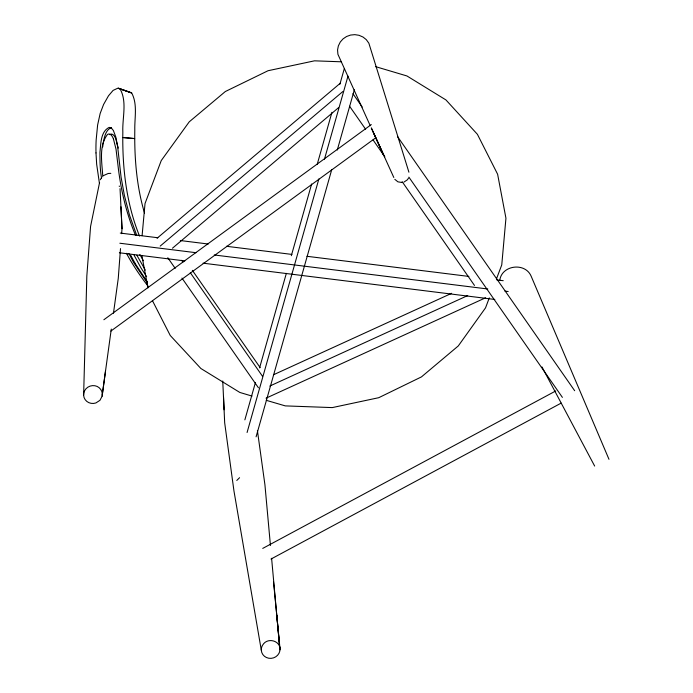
<?xml version="1.0" encoding="UTF-8"?>
<svg xmlns="http://www.w3.org/2000/svg" width="693" height="693" viewBox="0 0 693 693"><rect width="100%" height="100%" fill="white"/><g stroke="black" fill="none" stroke-linecap="round" stroke-linejoin="round"><path stroke-width="1.04" d="M105.466 371.361L102.148 396.136L99.957 400.32L95.894 402.954A9.399 8.905 -14.9 0 1 83.628 395.27L86.833 275.953L90.575 226.438L99.575 182.467M102.729 146.933L102.876 144.915M120.504 248.588L118.269 278.335L113.47 313.219M121.639 233.688L122.011 228.716L120.045 188.652M102.148 396.136C103.24 391.372 99.662 386.486 94.906 385.741A9.399 8.905 -14.9 0 0 83.628 395.27M280.007 648.709L279.825 651.039A9.399 8.905 -14.9 0 1 266.424 657.518A9.399 8.905 -14.9 0 1 263.678 643.658C268.581 637.794 279.677 640.756 280.007 648.709L273.518 581.808M142.1 235.637L145.028 203.525L161.261 160.551L189.224 121.847L225.329 91.528L268.061 70.721L314.501 60.828L341.199 61.798M102.269 394.646L111.287 329.08M103.023 143.997C104.262 138.141 105.171 129.955 111.53 127.564M499.783 280.319C501.689 265.081 525.103 262.032 531.133 276.152L608.982 459.312M244.863 419.854L255.457 382.449M259.572 367.905L286.348 273.354M291.346 255.682L311.642 183.992M317.238 164.25L331.947 112.301M339.891 84.243L344.3 68.659M247.08 432.493L318.867 178.967M324.454 159.225L347.99 76.1M256.089 436.815L331.696 169.776M337.283 150.034L354.348 89.769M489.301 297.877L485.524 307.874L458.281 345.946L421.457 376.897L378.724 397.704L332.285 407.597L285.291 405.89L266.259 400.32M496.474 278.889L501.758 264.899L505.942 218.226L497.617 174.229L477.416 134.321L445.937 99.931L406.947 75.961L375.441 66.597M100.312 179.747L101.576 177.521M408.489 178.162L407.345 179.825L403.967 182.068M236.772 480.466L239.57 477.694M157.086 238.236L340.558 82.987M160.187 246.093L342.836 91.537M172.462 248.215L338.574 107.649M103.872 319.742L371.301 124.584M110.88 331.072L375.693 137.829M103.543 175.554L108.221 173.475L110.811 173.354M262.734 548.406L555.751 390.947M270.98 559.052L561.139 403.127M273.458 374.783L451.663 293.304M269.828 386.044L467.723 295.556M266.051 398.172L485.602 297.782M401.905 182.493L397.895 181.826L394.802 179.322M120.27 233.073L157.813 237.742M180.345 240.549L208.238 244.014M226.472 246.284L291.909 254.418M306.921 256.289L468.901 276.429M496.794 279.903L503.231 280.7M119.863 243.234L196.024 252.702M214.258 254.972L487.803 288.99M504.963 291.129L508.186 291.528M119.387 252.772L184.823 260.914M203.058 263.175L494.837 299.463M252.035 396.084L239.839 392.455L200.857 368.485L170.244 335.481L152.538 300.84M144.525 213.054C136.564 186.192 134.329 157.917 134.797 130.007C134.511 117.749 137.725 104.184 131.67 92.94L117.853 88.167L113.08 90.411L108.48 95.825L103.586 104.478L100.164 113.47L97.626 124.965L96.154 139.96A165.558 147.228 53.7 0 0 96.006 152.928M119.941 88.721C127.399 101.559 122.211 117.862 122.834 132.068C122.228 167.325 126.204 203.188 139.536 236.079M147.453 282.172L135.282 263.704M147.436 283.108L133.584 262.43L128.924 253.647M397.626 136.72L574.662 390.713M352.936 93.711L362.214 107.025M408.879 177.139L562.395 397.384M349.558 106.211L365.635 129.279M373.059 139.925L384.814 156.791M402.131 181.635L474.488 285.447M192.342 270.331L260.178 367.662M181.661 260.299L182.9 262.075M190.298 272.687L262.456 376.212M167.793 257.735L175.19 268.356M181.973 278.092L258.446 387.803M145.331 270.123L136.868 255.241M146.63 276.689L141.025 268.009L134.009 255.059M139.83 254.461L143.338 260.724M541.995 366.969L594.655 466.06M370.261 125.754L337.915 54.297L337.552 49.948L338.357 45.903L340.289 42.004L343.07 38.869L346.578 36.495L350.597 35.057L354.833 34.65L359.009 35.3L363.037 37.05L366.294 39.648L368.858 43.2L408.913 172.202M373.31 132.415L383.757 155.249L371.309 127.91L393.815 177.486M136.764 235.481L129.452 214.951L124.376 195.383L121.058 177.018L117.654 146.673L115.87 137.223L113.392 130.527L111.417 128.101L109.191 127.382C100.494 131.566 100.901 143.936 99.948 152.174C99.974 160.811 99.957 169.542 101.568 178.066M135.49 235.265C126.117 212.768 120.556 188.808 117.897 164.631L116.017 149.151L113.418 138.86M119.222 186.027L119.378 186.512M118.208 148.094L115.818 138.946A33.307 8.862 -87.7 0 0 109.78 134.65M141.84 255.431L147.981 287.907M99.368 182.874L96.665 164.284L95.989 152.928M261.296 650.173L233.957 490.947L224.671 422.747L223.51 396.864M257.424 430.622L264.934 484.831L270.443 545.521M102.798 176.784C102.105 162.95 98.493 146.518 107.38 134.572A32.935 8.758 -87.7 0 1 113.409 138.886M276.923 616.857L276.767 615.263L279.435 644.62M271.604 558.298L279.435 644.542M279.625 646.673L279.911 649.869L279.625 646.725M122.011 228.716L120.937 206.809M222.748 381.003L224.09 409.806M135.343 263.661A347.635 329.573 -53.3 0 1 130.708 255.267M126.447 253.3A347.635 329.634 -53.1 0 0 130.067 259.797A287.283 272.401 -53.1 0 0 148.025 286.114M134.607 138.574L122.696 137.509L134.607 138.574M129.175 91.978L118.364 88.184L131.67 92.94L129.175 91.978"/></g></svg>
